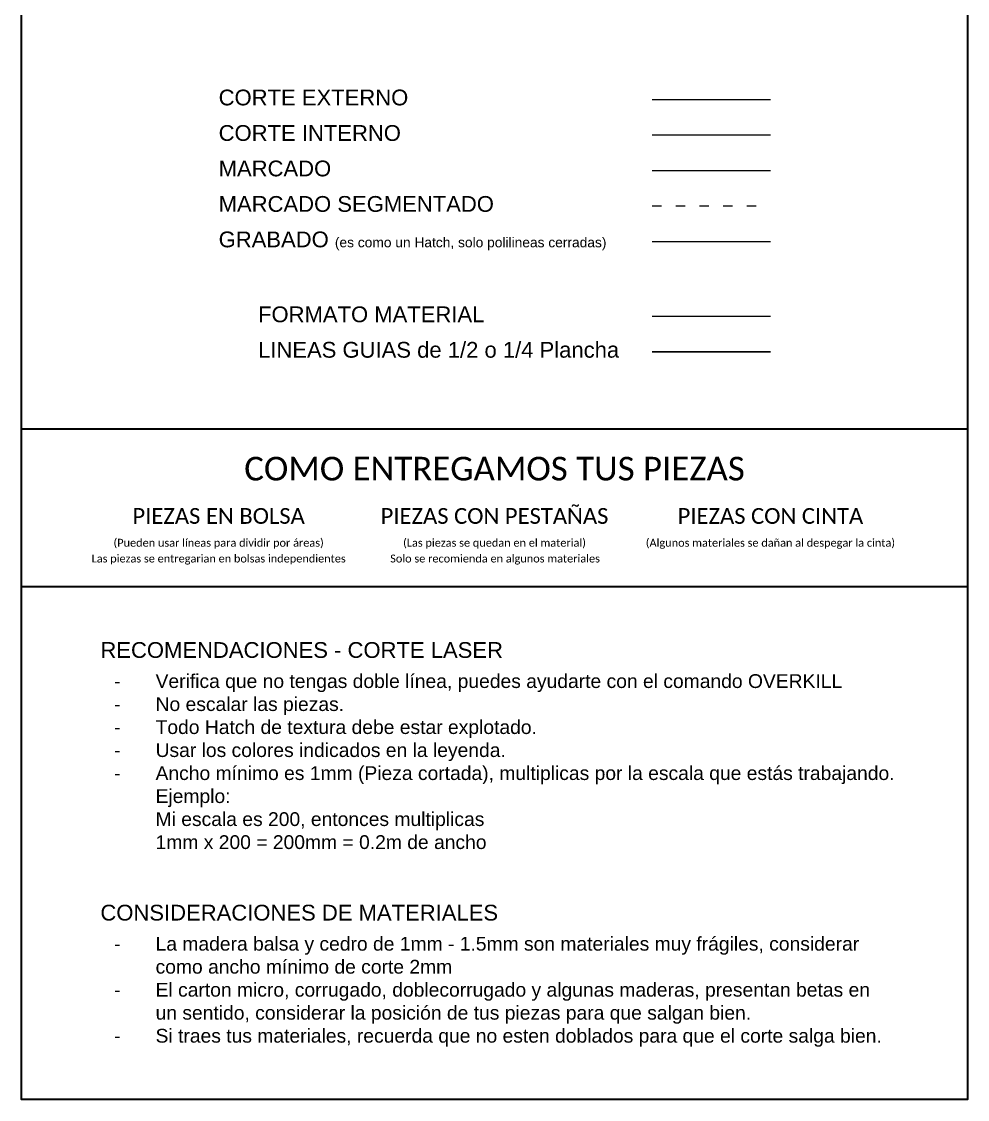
# Model space of a CAD drawing. Header units: metres. Extents: x 2745 to 3085, y 1376 to 1656.
# Drawn here: x 2745.5 to 2865.5, y 1376 to 1512.7 of the extents above; entities that cross this region are included whole.
import ezdxf
from ezdxf.enums import TextEntityAlignment as Align

# ---------------------------------------------------------------- set-up
doc = ezdxf.new("R2010")
doc.units = ezdxf.units.M
doc.linetypes.add('ACAD_ISO03W100', pattern=[30, 12, -18])
for name, color, linetype, lineweight in [('ESIAD - Corte Externo', 1, 'Continuous', 0), ('ESIAD - Corte Interno', 6, 'Continuous', 0), ('ESIAD - Grabado', 3, 'Continuous', 0), ('ESIAD - Marcado', 5, 'Continuous', 0), ('ESIAD - Marcado Segmentado', 2, 'ACAD_ISO03W100', 0), ('Esiad Formato - Material', 134, 'ACAD_ISO03W100', 0), ('Esiad Formato - Otros', 7, 'Continuous', 0), ('Esiad Formato - Textos', 134, 'Continuous', 0)]:
    doc.layers.add(name, color=color, linetype=linetype, lineweight=lineweight)
doc.layers.add('Esiad Formato - Divisiones', color=41, linetype='Continuous')
doc.styles.add('MtXpl_Calibri', font='calibri.ttf')
doc.styles.get("Standard").update_dxf_attribs({"font": 'arial.ttf'})

# ---------------------------------------------------------------- blocks, each defined once
blk = doc.blocks.new('Formato - Indicaciones')
at = {"layer": 'Esiad Formato - Otros', "color": 147, "lineweight": 30, "true_color": 0x2b737a}
blk.add_lwpolyline([(120, 280), (120, 0), (0, 0), (0, 280)], close=True, dxfattribs=at)
for points in [[(120, 85), (0, 85)], [(120, 65), (0, 65)]]:
    blk.add_lwpolyline(points, dxfattribs=at)
at = {"layer": 'Esiad Formato - Textos', "color": 244, "true_color": 0x991b1e, "style": 'MtXpl_Calibri'}
blk.add_text('COMO ENTREGAMOS TUS PIEZAS', height=3, dxfattribs=at).set_placement((60, 80), align=Align.MIDDLE_CENTER)
for s, height, p in [('PIEZAS CON PESTAÑAS', 2, (60, 75)), ('PIEZAS EN BOLSA', 2, (25, 75)), ('PIEZAS CON CINTA', 2, (95, 75)), ('(Pueden usar líneas para dividir por áreas)', 1, (25, 71.1)), ('(Las piezas se quedan en el material)', 1, (60, 71.1)), ('(Algunos materiales se dañan al despegar la cinta)', 1, (95, 71.1)), ('Las piezas se entregarian en bolsas independientes', 1, (25, 69.1)), ('Solo se recomienda en algunos materiales', 1, (60.07, 69.1))]:
    blk.add_text(s, height=height, dxfattribs=at).set_placement(p, align=Align.TOP_CENTER)
at = {"layer": 'Esiad Formato - Textos', "color": 9, "true_color": 0xc7c8ca, "attachment_point": 1}
for s, heights, insert, char_height in [('RECOMENDACIONES - CORTE LASER', [204.46], (10, 58), 2), ('\\A1;\\pi-5.25,l7,t7;-^IVerifica que no tengas doble línea, puedes ayudarte con el comando OVERKILL\\P-^INo escalar las piezas.\\P-^ITodo Hatch de textura debe estar explotado.\\P-^IUsar los colores indicados en la leyenda.\\P-^IAncho mínimo es 1mm (Pieza cortada), multiplicas por la escala que estás trabajando.\\P\\pi0,l0,tz;^IEjemplo:\\P\\pi-5.25,l7,t7;^IMi escala es 200, entonces multiplicas\\P^I1mm x 200 = 200mm = 0.2m de ancho', [44.41], (10, 53.93), 1.75), ('CONSIDERACIONES DE MATERIALES', [4.75], (10, 24.69), 2), ('\\pi-5.25,l7,t7;-^ILa madera balsa y cedro de 1mm - 1.5mm son materiales muy frágiles, considerar  como ancho mínimo de corte 2mm{\\H0.66667x; }\\P-^IEl carton micro, corrugado, doblecorrugado y algunas maderas, presentan betas en un sentido, considerar la posición de tus piezas para que salgan bien.\\P-^ISi traes tus materiales, recuerda que no esten doblados para que el corte salga bien.', [70.71], (10, 20.62), 1.75)]:
    blk.add_mtext_dynamic_manual_height_columns(s, width=100, gutter_width=12.5, heights=heights, dxfattribs=dict(at, insert=insert, char_height=char_height))

msp = doc.modelspace()

# ---------------------------------------------------------------- linework, layer by layer
at = {"layer": 'ESIAD - Corte Externo'}
msp.add_lwpolyline([(2825.47, 1502.78), (2840.47, 1502.78)], dxfattribs=at)
at = {"layer": 'ESIAD - Corte Interno'}
msp.add_lwpolyline([(2825.47, 1498.28), (2840.47, 1498.28)], dxfattribs=at)
at = {"layer": 'ESIAD - Grabado'}
msp.add_lwpolyline([(2825.47, 1484.78), (2840.47, 1484.78)], dxfattribs=at)
at = {"layer": 'ESIAD - Marcado'}
msp.add_lwpolyline([(2825.47, 1493.78), (2840.47, 1493.78)], dxfattribs=at)
at = {"layer": 'ESIAD - Marcado Segmentado', "ltscale": 0.1}
msp.add_lwpolyline([(2825.47, 1489.28), (2840.47, 1489.28)], dxfattribs=at)
at = {"layer": 'Esiad Formato - Divisiones', "ltscale": 0.075}
msp.add_lwpolyline([(2825.47, 1470.78), (2840.47, 1470.78)], dxfattribs=at)
at = {"layer": 'Esiad Formato - Material', "linetype": 'Continuous', "ltscale": 0.1}
msp.add_lwpolyline([(2825.47, 1475.28), (2840.47, 1475.28)], dxfattribs=at)

# ---------------------------------------------------------------- block references
msp.add_blockref('Formato - Indicaciones', (2745.47, 1375.96))

# ---------------------------------------------------------------- texts
at = {"layer": 'ESIAD - Corte Externo', "insert": (2770.47, 1504.03), "char_height": 2, "attachment_point": 1}
msp.add_mtext_dynamic_manual_height_columns('CORTE EXTERNO', width=51.4727, gutter_width=6.25, heights=[2.37], dxfattribs=at)
at = {"layer": 'ESIAD - Corte Interno', "insert": (2770.47, 1499.53), "char_height": 2, "attachment_point": 1}
msp.add_mtext_dynamic_manual_height_columns('CORTE INTERNO', width=51.4727, gutter_width=6.25, heights=[2.37], dxfattribs=at)
at = {"layer": 'ESIAD - Grabado', "insert": (2770.47, 1486.03), "char_height": 2, "attachment_point": 1}
msp.add_mtext_dynamic_manual_height_columns('GRABADO {\\H0.625x;(es como un Hatch, solo polilineas cerradas)}', width=64.4295, gutter_width=6.25, heights=[2.37], dxfattribs=at)
at = {"layer": 'ESIAD - Marcado', "insert": (2770.47, 1495.03), "char_height": 2, "attachment_point": 1}
msp.add_mtext_dynamic_manual_height_columns('MARCADO', width=51.4727, gutter_width=6.25, heights=[2.37], dxfattribs=at)
at = {"layer": 'ESIAD - Marcado Segmentado', "insert": (2770.47, 1490.53), "char_height": 2, "attachment_point": 1}
msp.add_mtext_dynamic_manual_height_columns('MARCADO SEGMENTADO', width=51.4727, gutter_width=6.25, heights=[2.37], dxfattribs=at)
at = {"layer": 'Esiad Formato - Divisiones', "ltscale": 0.075, "insert": (2775.47, 1472.03), "char_height": 2, "attachment_point": 1}
msp.add_mtext_dynamic_manual_height_columns('LINEAS GUIAS de 1/2 o 1/4 Plancha', width=90.2969, gutter_width=6.25, heights=[2.37], dxfattribs=at)
at = {"layer": 'Esiad Formato - Material', "ltscale": 0.075, "insert": (2775.47, 1476.53), "char_height": 2, "attachment_point": 1}
msp.add_mtext_dynamic_manual_height_columns('FORMATO MATERIAL', width=51.4727, gutter_width=6.25, heights=[2.37], dxfattribs=at)

doc.saveas('drawing.dxf')
